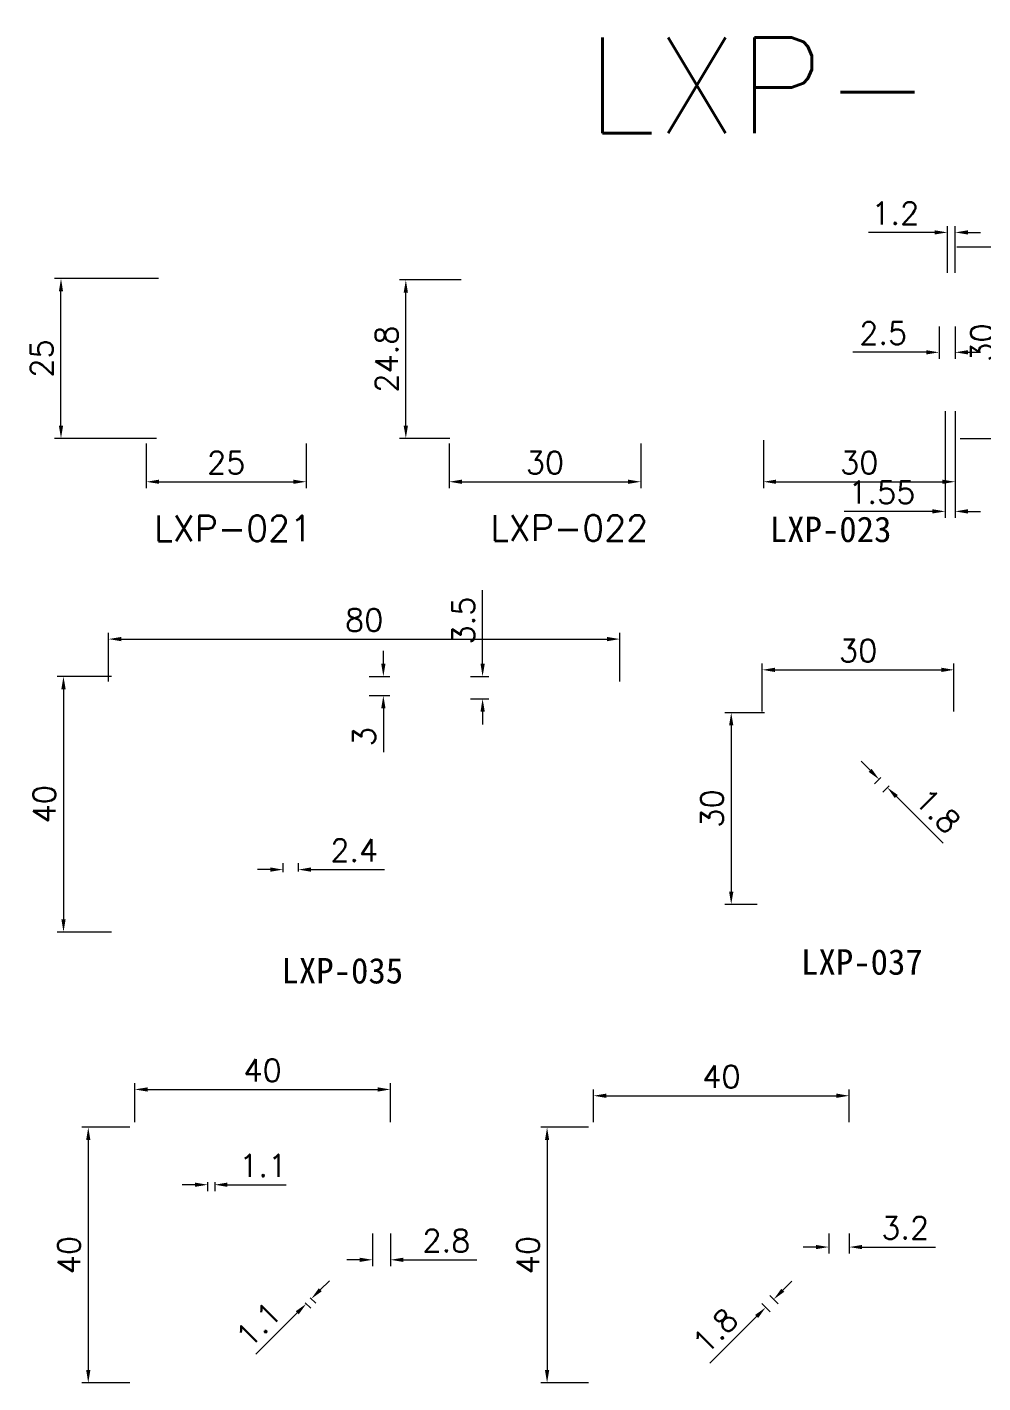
# Model space of a CAD drawing. Header units: millimetres. Extents: x 667 to 3290, y 428 to 2286.
# Drawn here: x 676.6 to 826.2, y 2073.5 to 2285.7 of the extents above; entities that cross this region are included whole.
import ezdxf

# ---------------------------------------------------------------- set-up
doc = ezdxf.new("R2010")
doc.units = ezdxf.units.MM
doc.layers.add('细实线', color=130, linetype='Continuous', lineweight=0)
doc.styles.get("Standard").update_dxf_attribs({"font": 'txt', "bigfont": 'gbcbig.shx'})
doc.styles.add('数字', font='simhei.ttf', dxfattribs={"height": 3})
doc.dimstyles.new('1', dxfattribs={"dimtxt": 3.5, "dimasz": 2, "dimexe": 1, "dimexo": 0.8, "dimgap": 1.25, "dimtad": 1, "dimdsep": 46, "dimtxsty": 'Standard', "dimcen": 0, "dimclrd": 1, "dimclre": 3, "dimadec": 0, "dimazin": 0, "dimtfac": 1, "dimtofl": 0, "dimtmove": 0, "dimatfit": 3, "dimfxl": 1, "dimlwd": 9, "dimlwe": 9, "dimarcsym": 0})

# ---------------------------------------------------------------- blocks, each defined once
blk = doc.blocks.new('*D799')
at = {"color": 3, "lineweight": 9, "transparency": 16777216}
for p, q in [((695.28, 2220.51), (695.28, 2213.52)), ((720.28, 2220.51), (720.28, 2213.52))]:
    blk.add_line(p, q, dxfattribs=at)
at = {"color": 1, "lineweight": 9, "transparency": 16777216}
blk.add_line((697.28, 2214.52), (718.28, 2214.52), dxfattribs=at)
at = {"color": 1, "transparency": 16777216}
for points in [[(697.28, 2214.85), (697.28, 2214.19), (695.28, 2214.52)], [(718.28, 2214.85), (718.28, 2214.19), (720.28, 2214.52)]]:
    blk.add_solid(points, dxfattribs=at)
at = {"layer": 'DEFPOINTS', "color": 0, "transparency": 16777216}
for p in [(695.28, 2221.31), (720.28, 2221.31), (720.28, 2214.52)]:
    blk.add_point(p, dxfattribs=at)
at = {"color": 0, "transparency": 16777216, "insert": (707.78, 2217.52), "char_height": 3.5, "attachment_point": 5}
blk.add_mtext('25', dxfattribs=at)
blk = doc.blocks.new('*D800')
at = {"color": 3, "lineweight": 9, "transparency": 16777216}
for p, q in [((697.18, 2246.31), (680.93, 2246.31)), ((696.89, 2221.31), (680.93, 2221.31))]:
    blk.add_line(p, q, dxfattribs=at)
at = {"color": 1, "lineweight": 9, "transparency": 16777216}
blk.add_line((681.93, 2223.31), (681.93, 2244.31), dxfattribs=at)
at = {"color": 1, "transparency": 16777216}
for points in [[(681.6, 2244.31), (682.26, 2244.31), (681.93, 2246.31)], [(681.6, 2223.31), (682.26, 2223.31), (681.93, 2221.31)]]:
    blk.add_solid(points, dxfattribs=at)
at = {"layer": 'DEFPOINTS', "color": 0, "transparency": 16777216}
for p in [(681.93, 2246.31), (697.98, 2246.31), (697.69, 2221.31)]:
    blk.add_point(p, dxfattribs=at)
at = {"color": 0, "transparency": 16777216, "insert": (678.93, 2233.81), "char_height": 3.5, "attachment_point": 5, "rotation": 90}
blk.add_mtext('25', dxfattribs=at)
blk = doc.blocks.new('*D981')
at = {"color": 3, "lineweight": 9, "transparency": 16777216}
for p, q in [((742.66, 2220.51), (742.66, 2213.52)), ((772.66, 2220.51), (772.66, 2213.52))]:
    blk.add_line(p, q, dxfattribs=at)
at = {"color": 1, "lineweight": 9, "transparency": 16777216}
blk.add_line((744.66, 2214.52), (770.66, 2214.52), dxfattribs=at)
at = {"color": 1, "transparency": 16777216}
for points in [[(744.66, 2214.85), (744.66, 2214.19), (742.66, 2214.52)], [(770.66, 2214.85), (770.66, 2214.19), (772.66, 2214.52)]]:
    blk.add_solid(points, dxfattribs=at)
at = {"layer": 'DEFPOINTS', "color": 0, "transparency": 16777216}
for p in [(742.66, 2221.31), (772.66, 2221.31), (772.66, 2214.52)]:
    blk.add_point(p, dxfattribs=at)
at = {"color": 0, "transparency": 16777216, "insert": (757.66, 2217.52), "char_height": 3.5, "attachment_point": 5}
blk.add_mtext('30', dxfattribs=at)
blk = doc.blocks.new('*D982')
at = {"color": 3, "lineweight": 9, "transparency": 16777216}
for p, q in [((744.56, 2246.11), (734.89, 2246.11)), ((742.78, 2221.31), (734.89, 2221.31))]:
    blk.add_line(p, q, dxfattribs=at)
at = {"color": 1, "lineweight": 9, "transparency": 16777216}
blk.add_line((735.89, 2223.31), (735.89, 2244.11), dxfattribs=at)
at = {"color": 1, "transparency": 16777216}
for points in [[(735.55, 2244.11), (736.22, 2244.11), (735.89, 2246.11)], [(735.55, 2223.31), (736.22, 2223.31), (735.89, 2221.31)]]:
    blk.add_solid(points, dxfattribs=at)
at = {"layer": 'DEFPOINTS', "color": 0, "transparency": 16777216}
for p in [(735.89, 2246.11), (745.36, 2246.11), (743.58, 2221.31)]:
    blk.add_point(p, dxfattribs=at)
at = {"color": 0, "transparency": 16777216, "insert": (732.89, 2233.71), "char_height": 3.5, "attachment_point": 5, "rotation": 90}
blk.add_mtext('24.8', dxfattribs=at)
blk = doc.blocks.new('*D983')
at = {"color": 3, "lineweight": 9, "transparency": 16777216}
for p, q in [((791.83, 2221.01), (791.83, 2213.52)), ((821.83, 2220.51), (821.83, 2213.52))]:
    blk.add_line(p, q, dxfattribs=at)
at = {"color": 1, "lineweight": 9, "transparency": 16777216}
blk.add_line((793.83, 2214.52), (819.83, 2214.52), dxfattribs=at)
at = {"color": 1, "transparency": 16777216}
for points in [[(793.83, 2214.85), (793.83, 2214.19), (791.83, 2214.52)], [(819.83, 2214.85), (819.83, 2214.19), (821.83, 2214.52)]]:
    blk.add_solid(points, dxfattribs=at)
at = {"layer": 'DEFPOINTS', "color": 0, "transparency": 16777216}
for p in [(791.83, 2221.81), (821.83, 2221.31), (821.83, 2214.52)]:
    blk.add_point(p, dxfattribs=at)
at = {"color": 0, "transparency": 16777216, "insert": (806.83, 2217.52), "char_height": 3.5, "attachment_point": 5}
blk.add_mtext('30', dxfattribs=at)
blk = doc.blocks.new('*D984')
at = {"color": 3, "lineweight": 9, "transparency": 16777216}
for p, q in [((822.13, 2251.31), (830.03, 2251.31)), ((822.63, 2221.31), (830.03, 2221.31))]:
    blk.add_line(p, q, dxfattribs=at)
at = {"color": 1, "lineweight": 9, "transparency": 16777216}
blk.add_line((829.03, 2223.31), (829.03, 2249.31), dxfattribs=at)
at = {"color": 1, "transparency": 16777216}
for points in [[(828.7, 2249.31), (829.37, 2249.31), (829.03, 2251.31)], [(828.7, 2223.31), (829.37, 2223.31), (829.03, 2221.31)]]:
    blk.add_solid(points, dxfattribs=at)
at = {"layer": 'DEFPOINTS', "color": 0, "transparency": 16777216}
for p in [(821.33, 2251.31), (829.03, 2251.31), (821.83, 2221.31)]:
    blk.add_point(p, dxfattribs=at)
at = {"color": 0, "transparency": 16777216, "insert": (826.03, 2236.31), "char_height": 3.5, "attachment_point": 5, "rotation": 90}
blk.add_mtext('30', dxfattribs=at)
blk = doc.blocks.new('*D988')
at = {"color": 3, "lineweight": 9, "transparency": 16777216}
for p, q in [((689.37, 2183.25), (689.37, 2190.89)), ((769.37, 2183.25), (769.37, 2190.89))]:
    blk.add_line(p, q, dxfattribs=at)
at = {"color": 1, "lineweight": 9, "transparency": 16777216}
blk.add_line((691.37, 2189.89), (767.37, 2189.89), dxfattribs=at)
at = {"color": 1, "transparency": 16777216}
for points in [[(691.37, 2190.23), (691.37, 2189.56), (689.37, 2189.89)], [(767.37, 2190.23), (767.37, 2189.56), (769.37, 2189.89)]]:
    blk.add_solid(points, dxfattribs=at)
at = {"layer": 'DEFPOINTS', "color": 0, "transparency": 16777216}
for p in [(769.37, 2189.89), (689.37, 2182.45), (769.37, 2182.45)]:
    blk.add_point(p, dxfattribs=at)
at = {"color": 0, "transparency": 16777216, "insert": (729.37, 2192.89), "char_height": 3.5, "attachment_point": 5}
blk.add_mtext('80', dxfattribs=at)
blk = doc.blocks.new('*D989')
at = {"color": 3, "lineweight": 9, "transparency": 16777216}
for p, q in [((689.85, 2184.04), (681.32, 2184.04)), ((689.85, 2144.04), (681.32, 2144.04))]:
    blk.add_line(p, q, dxfattribs=at)
at = {"color": 1, "lineweight": 9, "transparency": 16777216}
blk.add_line((682.32, 2182.04), (682.32, 2146.04), dxfattribs=at)
at = {"color": 1, "transparency": 16777216}
for points in [[(681.99, 2182.04), (682.66, 2182.04), (682.32, 2184.04)], [(681.99, 2146.04), (682.66, 2146.04), (682.32, 2144.04)]]:
    blk.add_solid(points, dxfattribs=at)
at = {"layer": 'DEFPOINTS', "color": 0, "transparency": 16777216}
for p in [(690.65, 2184.04), (682.32, 2144.04), (690.65, 2144.04)]:
    blk.add_point(p, dxfattribs=at)
at = {"color": 0, "transparency": 16777216, "insert": (679.32, 2164.04), "char_height": 3.5, "attachment_point": 5, "rotation": 90}
blk.add_mtext('40', dxfattribs=at)
blk = doc.blocks.new('*D990')
at = {"color": 3, "lineweight": 9, "transparency": 16777216}
for p, q in [((791.66, 2178.58), (791.66, 2186.08)), ((821.66, 2178.58), (821.66, 2186.08))]:
    blk.add_line(p, q, dxfattribs=at)
at = {"color": 1, "lineweight": 9, "transparency": 16777216}
blk.add_line((793.66, 2185.08), (819.66, 2185.08), dxfattribs=at)
at = {"color": 1, "transparency": 16777216}
for points in [[(793.66, 2185.41), (793.66, 2184.74), (791.66, 2185.08)], [(819.66, 2185.41), (819.66, 2184.74), (821.66, 2185.08)]]:
    blk.add_solid(points, dxfattribs=at)
at = {"layer": 'DEFPOINTS', "color": 0, "transparency": 16777216}
for p in [(821.66, 2185.08), (791.66, 2177.78), (821.66, 2177.78)]:
    blk.add_point(p, dxfattribs=at)
at = {"color": 0, "transparency": 16777216, "insert": (806.66, 2188.08), "char_height": 3.5, "attachment_point": 5}
blk.add_mtext('30', dxfattribs=at)
blk = doc.blocks.new('*D991')
at = {"color": 3, "lineweight": 9, "transparency": 16777216}
for p, q in [((792.02, 2178.37), (785.8, 2178.37)), ((790.86, 2148.37), (785.8, 2148.37))]:
    blk.add_line(p, q, dxfattribs=at)
at = {"color": 1, "lineweight": 9, "transparency": 16777216}
blk.add_line((786.8, 2176.37), (786.8, 2150.37), dxfattribs=at)
at = {"color": 1, "transparency": 16777216}
for points in [[(786.47, 2176.37), (787.14, 2176.37), (786.8, 2178.37)], [(786.47, 2150.37), (787.14, 2150.37), (786.8, 2148.37)]]:
    blk.add_solid(points, dxfattribs=at)
at = {"layer": 'DEFPOINTS', "color": 0, "transparency": 16777216}
for p in [(792.82, 2178.37), (786.8, 2148.37), (791.66, 2148.37)]:
    blk.add_point(p, dxfattribs=at)
at = {"color": 0, "transparency": 16777216, "insert": (783.8, 2163.37), "char_height": 3.5, "attachment_point": 5, "rotation": 90}
blk.add_mtext('30', dxfattribs=at)
blk = doc.blocks.new('*D993')
at = {"color": 3, "lineweight": 9, "transparency": 16777216}
for p, q in [((693.48, 2114.27), (693.48, 2120.4)), ((733.48, 2114.27), (733.48, 2120.4))]:
    blk.add_line(p, q, dxfattribs=at)
at = {"color": 1, "lineweight": 9, "transparency": 16777216}
blk.add_line((695.48, 2119.4), (731.48, 2119.4), dxfattribs=at)
at = {"color": 1, "transparency": 16777216}
for points in [[(695.48, 2119.73), (695.48, 2119.06), (693.48, 2119.4)], [(731.48, 2119.73), (731.48, 2119.06), (733.48, 2119.4)]]:
    blk.add_solid(points, dxfattribs=at)
at = {"layer": 'DEFPOINTS', "color": 0, "transparency": 16777216}
for p in [(733.48, 2119.4), (693.48, 2113.47), (733.48, 2113.47)]:
    blk.add_point(p, dxfattribs=at)
at = {"color": 0, "transparency": 16777216, "insert": (713.48, 2122.4), "char_height": 3.5, "attachment_point": 5}
blk.add_mtext('40', dxfattribs=at)
blk = doc.blocks.new('*D994')
at = {"color": 3, "lineweight": 9, "transparency": 16777216}
for p, q in [((692.68, 2113.47), (685.2, 2113.47)), ((692.68, 2073.47), (685.2, 2073.47))]:
    blk.add_line(p, q, dxfattribs=at)
at = {"color": 1, "lineweight": 9, "transparency": 16777216}
blk.add_line((686.2, 2111.47), (686.2, 2075.47), dxfattribs=at)
at = {"color": 1, "transparency": 16777216}
for points in [[(685.87, 2111.47), (686.53, 2111.47), (686.2, 2113.47)], [(685.87, 2075.47), (686.53, 2075.47), (686.2, 2073.47)]]:
    blk.add_solid(points, dxfattribs=at)
at = {"layer": 'DEFPOINTS', "color": 0, "transparency": 16777216}
for p in [(693.48, 2113.47), (686.2, 2073.47), (693.48, 2073.47)]:
    blk.add_point(p, dxfattribs=at)
at = {"color": 0, "transparency": 16777216, "insert": (683.2, 2093.47), "char_height": 3.5, "attachment_point": 5, "rotation": 90}
blk.add_mtext('40', dxfattribs=at)
blk = doc.blocks.new('*D802')
at = {"color": 3, "lineweight": 9, "transparency": 16777216}
for p, q in [((765.27, 2114.27), (765.27, 2119.41)), ((805.27, 2114.27), (805.27, 2119.41))]:
    blk.add_line(p, q, dxfattribs=at)
at = {"color": 1, "lineweight": 9, "transparency": 16777216}
blk.add_line((767.27, 2118.41), (803.27, 2118.41), dxfattribs=at)
at = {"color": 1, "transparency": 16777216}
for points in [[(767.27, 2118.75), (767.27, 2118.08), (765.27, 2118.41)], [(803.27, 2118.75), (803.27, 2118.08), (805.27, 2118.41)]]:
    blk.add_solid(points, dxfattribs=at)
at = {"layer": 'DEFPOINTS', "color": 0, "transparency": 16777216}
for p in [(805.27, 2118.41), (765.27, 2113.47), (805.27, 2113.47)]:
    blk.add_point(p, dxfattribs=at)
at = {"color": 0, "transparency": 16777216, "insert": (785.27, 2121.41), "char_height": 3.5, "attachment_point": 5}
blk.add_mtext('40', dxfattribs=at)
blk = doc.blocks.new('*D803')
at = {"color": 3, "lineweight": 9, "transparency": 16777216}
for p, q in [((764.47, 2113.47), (756.99, 2113.47)), ((764.47, 2073.47), (756.99, 2073.47))]:
    blk.add_line(p, q, dxfattribs=at)
at = {"color": 1, "lineweight": 9, "transparency": 16777216}
blk.add_line((757.99, 2111.47), (757.99, 2075.47), dxfattribs=at)
at = {"color": 1, "transparency": 16777216}
for points in [[(757.66, 2111.47), (758.32, 2111.47), (757.99, 2113.47)], [(757.66, 2075.47), (758.32, 2075.47), (757.99, 2073.47)]]:
    blk.add_solid(points, dxfattribs=at)
at = {"layer": 'DEFPOINTS', "color": 0, "transparency": 16777216}
for p in [(765.27, 2113.47), (757.99, 2073.47), (765.27, 2073.47)]:
    blk.add_point(p, dxfattribs=at)
at = {"color": 0, "transparency": 16777216, "insert": (754.99, 2093.47), "char_height": 3.5, "attachment_point": 5, "rotation": 90}
blk.add_mtext('40', dxfattribs=at)
blk = doc.blocks.new('*D995')
at = {"color": 3, "lineweight": 9, "transparency": 16777216}
for p, q in [((802.07, 2096.87), (802.07, 2093.73)), ((805.27, 2096.87), (805.27, 2093.73))]:
    blk.add_line(p, q, dxfattribs=at)
at = {"color": 1, "lineweight": 9, "transparency": 16777216}
for p, q in [((800.07, 2094.73), (798.07, 2094.73)), ((807.27, 2094.73), (818.77, 2094.73))]:
    blk.add_line(p, q, dxfattribs=at)
at = {"color": 1, "transparency": 16777216}
for points in [[(800.07, 2095.06), (800.07, 2094.4), (802.07, 2094.73)], [(807.27, 2095.06), (807.27, 2094.4), (805.27, 2094.73)]]:
    blk.add_solid(points, dxfattribs=at)
at = {"layer": 'DEFPOINTS', "color": 0, "transparency": 16777216}
for p in [(802.07, 2097.67), (805.27, 2097.67), (805.27, 2094.73)]:
    blk.add_point(p, dxfattribs=at)
at = {"color": 0, "transparency": 16777216, "insert": (814.02, 2097.73), "char_height": 3.5, "attachment_point": 5}
blk.add_mtext('3.2', dxfattribs=at)
blk = doc.blocks.new('*D1035')
at = {"color": 3, "lineweight": 9, "transparency": 16777216}
for p, q in [((820.63, 2247.23), (820.63, 2254.55)), ((821.83, 2247.24), (821.83, 2254.55))]:
    blk.add_line(p, q, dxfattribs=at)
at = {"color": 1, "lineweight": 9, "transparency": 16777216}
for p, q in [((818.63, 2253.55), (808.3, 2253.55)), ((823.83, 2253.55), (825.83, 2253.55))]:
    blk.add_line(p, q, dxfattribs=at)
at = {"color": 1, "transparency": 16777216}
for points in [[(818.63, 2253.88), (818.63, 2253.22), (820.63, 2253.55)], [(823.83, 2253.88), (823.83, 2253.22), (821.83, 2253.55)]]:
    blk.add_solid(points, dxfattribs=at)
at = {"layer": 'DEFPOINTS', "color": 0, "transparency": 16777216}
for p in [(820.63, 2253.55), (820.63, 2246.43), (821.83, 2246.44)]:
    blk.add_point(p, dxfattribs=at)
at = {"color": 0, "transparency": 16777216, "insert": (812.47, 2256.55), "char_height": 3.5, "attachment_point": 5}
blk.add_mtext('1.2', dxfattribs=at)
blk = doc.blocks.new('*D1036')
at = {"color": 3, "lineweight": 9, "transparency": 16777216}
for p, q in [((819.33, 2238.81), (819.33, 2233.78)), ((821.83, 2238.81), (821.83, 2233.78))]:
    blk.add_line(p, q, dxfattribs=at)
at = {"color": 1, "lineweight": 9, "transparency": 16777216}
for p, q in [((817.33, 2234.78), (805.83, 2234.78)), ((823.83, 2234.78), (825.83, 2234.78))]:
    blk.add_line(p, q, dxfattribs=at)
at = {"color": 1, "transparency": 16777216}
for points in [[(817.33, 2235.11), (817.33, 2234.45), (819.33, 2234.78)], [(823.83, 2235.11), (823.83, 2234.45), (821.83, 2234.78)]]:
    blk.add_solid(points, dxfattribs=at)
at = {"layer": 'DEFPOINTS', "color": 0, "transparency": 16777216}
for p in [(819.33, 2239.61), (821.83, 2239.61), (819.33, 2234.78)]:
    blk.add_point(p, dxfattribs=at)
at = {"color": 0, "transparency": 16777216, "insert": (810.58, 2237.78), "char_height": 3.5, "attachment_point": 5}
blk.add_mtext('2.5', dxfattribs=at)
blk = doc.blocks.new('*D1038')
at = {"color": 1, "lineweight": 9, "transparency": 16777216}
for p, q in [((732.37, 2186.04), (732.37, 2188.04)), ((732.37, 2179.04), (732.37, 2172.21))]:
    blk.add_line(p, q, dxfattribs=at)
at = {"color": 3, "lineweight": 9, "transparency": 16777216}
for p, q in [((730.17, 2184.04), (733.37, 2184.04)), ((730.17, 2181.04), (733.37, 2181.04))]:
    blk.add_line(p, q, dxfattribs=at)
at = {"color": 1, "transparency": 16777216}
for points in [[(732.04, 2186.04), (732.71, 2186.04), (732.37, 2184.04)], [(732.04, 2179.04), (732.71, 2179.04), (732.37, 2181.04)]]:
    blk.add_solid(points, dxfattribs=at)
at = {"layer": 'DEFPOINTS', "color": 0, "transparency": 16777216}
for p in [(729.37, 2184.04), (729.37, 2181.04), (732.37, 2181.04)]:
    blk.add_point(p, dxfattribs=at)
at = {"color": 0, "transparency": 16777216, "insert": (729.37, 2174.62), "char_height": 3.5, "attachment_point": 5, "rotation": 90}
blk.add_mtext('3', dxfattribs=at)
blk = doc.blocks.new('*D1039')
at = {"color": 1, "lineweight": 9, "transparency": 16777216}
for p, q in [((747.9, 2186.04), (747.9, 2197.54)), ((747.9, 2178.54), (747.9, 2176.54))]:
    blk.add_line(p, q, dxfattribs=at)
at = {"color": 3, "lineweight": 9, "transparency": 16777216}
for p, q in [((746.02, 2184.04), (748.9, 2184.04)), ((746.02, 2180.54), (748.9, 2180.54))]:
    blk.add_line(p, q, dxfattribs=at)
at = {"color": 1, "transparency": 16777216}
for points in [[(747.57, 2186.04), (748.24, 2186.04), (747.9, 2184.04)], [(747.57, 2178.54), (748.24, 2178.54), (747.9, 2180.54)]]:
    blk.add_solid(points, dxfattribs=at)
at = {"layer": 'DEFPOINTS', "color": 0, "transparency": 16777216}
for p in [(745.22, 2184.04), (745.22, 2180.54), (747.9, 2180.54)]:
    blk.add_point(p, dxfattribs=at)
at = {"color": 0, "transparency": 16777216, "insert": (744.9, 2192.79), "char_height": 3.5, "attachment_point": 5, "rotation": 90}
blk.add_mtext('3.5', dxfattribs=at)
blk = doc.blocks.new('*D1040')
at = {"color": 3, "lineweight": 9, "transparency": 16777216}
for p, q in [((716.67, 2153.41), (716.67, 2154.81)), ((719.07, 2153.5), (719.07, 2154.81))]:
    blk.add_line(p, q, dxfattribs=at)
at = {"color": 1, "lineweight": 9, "transparency": 16777216}
for p, q in [((714.67, 2153.81), (712.67, 2153.81)), ((721.07, 2153.81), (732.57, 2153.81))]:
    blk.add_line(p, q, dxfattribs=at)
at = {"color": 1, "transparency": 16777216}
for points in [[(714.67, 2154.15), (714.67, 2153.48), (716.67, 2153.81)], [(721.07, 2154.15), (721.07, 2153.48), (719.07, 2153.81)]]:
    blk.add_solid(points, dxfattribs=at)
at = {"layer": 'DEFPOINTS', "color": 0, "transparency": 16777216}
for p in [(716.67, 2152.61), (719.07, 2153.81), (719.07, 2152.7)]:
    blk.add_point(p, dxfattribs=at)
at = {"color": 0, "transparency": 16777216, "insert": (727.82, 2156.81), "char_height": 3.5, "attachment_point": 5}
blk.add_mtext('2.4', dxfattribs=at)
blk = doc.blocks.new('*D1041')
at = {"color": 1, "lineweight": 9, "transparency": 16777216}
for p, q in [((808.54, 2169.35), (807.12, 2170.76)), ((812.64, 2165.25), (819.94, 2157.94))]:
    blk.add_line(p, q, dxfattribs=at)
at = {"color": 3, "lineweight": 9, "transparency": 16777216}
for p, q in [((810.23, 2168.22), (809.24, 2167.23)), ((811.5, 2166.94), (810.52, 2165.95))]:
    blk.add_line(p, q, dxfattribs=at)
at = {"color": 1, "transparency": 16777216}
for points in [[(808.77, 2169.58), (808.3, 2169.11), (809.95, 2167.93)], [(812.87, 2165.48), (812.4, 2165.01), (811.22, 2166.66)]]:
    blk.add_solid(points, dxfattribs=at)
at = {"layer": 'DEFPOINTS', "color": 0, "transparency": 16777216}
for p in [(810.8, 2168.78), (812.07, 2167.51), (811.22, 2166.66)]:
    blk.add_point(p, dxfattribs=at)
at = {"color": 0, "transparency": 16777216, "insert": (819.12, 2163.01), "char_height": 3.5, "attachment_point": 5, "rotation": 315}
blk.add_mtext('1.8', dxfattribs=at)
blk = doc.blocks.new('*D1046')
at = {"color": 1, "lineweight": 9, "transparency": 16777216}
for p, q in [((702.88, 2104.49), (700.88, 2104.49)), ((707.98, 2104.49), (717.14, 2104.49))]:
    blk.add_line(p, q, dxfattribs=at)
at = {"color": 3, "lineweight": 9, "transparency": 16777216}
for p, q in [((704.88, 2104.87), (704.88, 2103.49)), ((705.98, 2104.87), (705.98, 2103.49))]:
    blk.add_line(p, q, dxfattribs=at)
at = {"color": 1, "transparency": 16777216}
for points in [[(702.88, 2104.82), (702.88, 2104.15), (704.88, 2104.49)], [(707.98, 2104.82), (707.98, 2104.15), (705.98, 2104.49)]]:
    blk.add_solid(points, dxfattribs=at)
at = {"layer": 'DEFPOINTS', "color": 0, "transparency": 16777216}
for p in [(704.88, 2105.67), (705.98, 2105.67), (705.98, 2104.49)]:
    blk.add_point(p, dxfattribs=at)
at = {"color": 0, "transparency": 16777216, "insert": (713.56, 2107.49), "char_height": 3.5, "attachment_point": 5}
blk.add_mtext('1.1', dxfattribs=at)
blk = doc.blocks.new('*D1047')
at = {"color": 3, "lineweight": 9, "transparency": 16777216}
for p, q in [((730.68, 2096.87), (730.68, 2091.73)), ((733.48, 2096.87), (733.48, 2091.73))]:
    blk.add_line(p, q, dxfattribs=at)
at = {"color": 1, "lineweight": 9, "transparency": 16777216}
for p, q in [((728.68, 2092.73), (726.68, 2092.73)), ((735.48, 2092.73), (746.98, 2092.73))]:
    blk.add_line(p, q, dxfattribs=at)
at = {"color": 1, "transparency": 16777216}
for points in [[(728.68, 2093.06), (728.68, 2092.4), (730.68, 2092.73)], [(735.48, 2093.06), (735.48, 2092.4), (733.48, 2092.73)]]:
    blk.add_solid(points, dxfattribs=at)
at = {"layer": 'DEFPOINTS', "color": 0, "transparency": 16777216}
for p in [(730.68, 2097.67), (733.48, 2097.67), (733.48, 2092.73)]:
    blk.add_point(p, dxfattribs=at)
at = {"color": 0, "transparency": 16777216, "insert": (742.23, 2095.73), "char_height": 3.5, "attachment_point": 5}
blk.add_mtext('2.8', dxfattribs=at)
blk = doc.blocks.new('*D1048')
at = {"color": 1, "lineweight": 9, "transparency": 16777216}
for p, q in [((722.5, 2088.05), (723.92, 2089.46)), ((718.9, 2084.44), (712.42, 2077.96))]:
    blk.add_line(p, q, dxfattribs=at)
at = {"color": 3, "lineweight": 9, "transparency": 16777216}
for p, q in [((720.93, 2086.79), (721.8, 2085.93)), ((720.15, 2086.01), (721.02, 2085.15))]:
    blk.add_line(p, q, dxfattribs=at)
at = {"color": 1, "transparency": 16777216}
for points in [[(722.27, 2088.28), (722.74, 2087.81), (721.09, 2086.63)], [(718.66, 2084.68), (719.13, 2084.2), (720.31, 2085.85)]]:
    blk.add_solid(points, dxfattribs=at)
at = {"layer": 'DEFPOINTS', "color": 0, "transparency": 16777216}
for p in [(719.59, 2086.58), (720.37, 2087.36), (720.31, 2085.85)]:
    blk.add_point(p, dxfattribs=at)
at = {"color": 0, "transparency": 16777216, "insert": (712.83, 2082.61), "char_height": 3.5, "attachment_point": 5, "rotation": 45}
blk.add_mtext('1.1', dxfattribs=at)
blk = doc.blocks.new('*D1049')
at = {"color": 1, "lineweight": 9, "transparency": 16777216}
for p, q in [((794.87, 2087.96), (796.29, 2089.38)), ((790.77, 2083.86), (783.47, 2076.55))]:
    blk.add_line(p, q, dxfattribs=at)
at = {"color": 3, "lineweight": 9, "transparency": 16777216}
for p, q in [((792.87, 2087.14), (794.17, 2085.84)), ((791.6, 2085.87), (792.89, 2084.57))]:
    blk.add_line(p, q, dxfattribs=at)
at = {"color": 1, "transparency": 16777216}
for points in [[(794.64, 2088.2), (795.11, 2087.73), (793.46, 2086.55)], [(790.54, 2084.1), (791.01, 2083.62), (792.19, 2085.27)]]:
    blk.add_solid(points, dxfattribs=at)
at = {"layer": 'DEFPOINTS', "color": 0, "transparency": 16777216}
for p in [(791.03, 2086.43), (792.3, 2087.7), (792.19, 2085.27)]:
    blk.add_point(p, dxfattribs=at)
at = {"color": 0, "transparency": 16777216, "insert": (784.29, 2081.62), "char_height": 3.5, "attachment_point": 5, "rotation": 45}
blk.add_mtext('1.8', dxfattribs=at)
blk = doc.blocks.new('*D1089')
at = {"color": 3, "lineweight": 9, "transparency": 16777216}
for p, q in [((820.28, 2225.56), (820.28, 2208.88)), ((821.83, 2225.56), (821.83, 2208.88))]:
    blk.add_line(p, q, dxfattribs=at)
at = {"color": 1, "lineweight": 9, "transparency": 16777216}
for p, q in [((818.28, 2209.88), (804.45, 2209.88)), ((823.83, 2209.88), (825.83, 2209.88))]:
    blk.add_line(p, q, dxfattribs=at)
at = {"color": 1, "transparency": 16777216}
for points in [[(818.28, 2210.22), (818.28, 2209.55), (820.28, 2209.88)], [(823.83, 2210.22), (823.83, 2209.55), (821.83, 2209.88)]]:
    blk.add_solid(points, dxfattribs=at)
at = {"layer": 'DEFPOINTS', "color": 0, "transparency": 16777216}
for p in [(820.28, 2226.36), (821.83, 2226.36), (820.28, 2209.88)]:
    blk.add_point(p, dxfattribs=at)
at = {"color": 0, "transparency": 16777216, "insert": (810.37, 2212.88), "char_height": 3.5, "attachment_point": 5}
blk.add_mtext('1.55', dxfattribs=at)

msp = doc.modelspace()

# ---------------------------------------------------------------- texts
at = {"attachment_point": 1}
for s, insert, char_height, width in [('LXP- 简图', (764.066, 2284.071), 15, 526.38668), ('LXP-021', (696.509, 2209.228), 4, 15.25314), ('LXP-022', (749.108, 2209.267), 4, 15.25314)]:
    msp.add_mtext(s, dxfattribs=dict(at, insert=insert, char_height=char_height, width=width))
at = {"layer": '细实线', "char_height": 4, "width": 27.42667, "attachment_point": 1, "style": '数字'}
for s, insert in [('{\\fSimSun|b0|i0|c134|p2;LXP-023}', (792.828, 2209.076)), ('{\\fSimSun|b0|i0|c134|p2;LXP-037}', (797.729, 2141.355)), ('{\\fSimSun|b0|i0|c134|p2;LXP-035}', (716.424, 2139.985))]:
    msp.add_mtext(s, dxfattribs=dict(at, insert=insert))

# ---------------------------------------------------------------- dimensions: what is measured, and where the dimension line sits
for base, p1, p2, picture, middle in [((820.634, 2253.549), (821.834, 2246.438), (820.634, 2246.429), '*D1035', (812.467, 2256.549)), ((819.334, 2234.779), (821.834, 2239.614), (819.334, 2239.614), '*D1036', (810.584, 2237.779)), ((720.279, 2214.52), (695.279, 2221.314), (720.279, 2221.314), '*D799', (707.779, 2217.52)), ((719.068, 2153.814), (716.668, 2152.609), (719.068, 2152.698), '*D1040', (727.818, 2156.814)), ((705.978, 2104.487), (704.878, 2105.668), (705.978, 2105.668), '*D1046', (713.561, 2107.487)), ((733.478, 2092.729), (730.678, 2097.667), (733.478, 2097.667), '*D1047', (742.228, 2095.729))]:
    dim = msp.add_linear_dim(base=base, p1=p1, p2=p2, dimstyle='1')
    dim.commit()
    dim.dimension.update_dxf_attribs({"geometry": picture, "text_midpoint": middle})
for base, p1, p2, picture, middle in [((829.035, 2251.314), (821.834, 2221.314), (821.334, 2251.314), '*D984', (826.035, 2236.314)), ((735.886, 2246.114), (743.575, 2221.314), (745.358, 2246.114), '*D982', (732.886, 2233.714)), ((682.322, 2144.039), (690.65, 2184.039), (690.65, 2144.039), '*D989', (679.322, 2164.039)), ((786.805, 2148.37), (792.824, 2178.37), (791.659, 2148.37), '*D991', (783.805, 2163.37)), ((686.199, 2073.467), (693.478, 2113.467), (693.478, 2073.467), '*D994', (683.199, 2093.467)), ((757.989, 2073.467), (765.268, 2113.467), (765.268, 2073.467), '*D803', (754.989, 2093.467))]:
    dim = msp.add_linear_dim(base=base, p1=p1, p2=p2, angle=90, dimstyle='1', override={"dimfxl": 1.25})
    dim.commit()
    dim.dimension.update_dxf_attribs({"geometry": picture, "text_midpoint": middle})
for base, p1, p2, picture, middle in [((681.929, 2246.314), (697.686, 2221.314), (697.979, 2246.314), '*D800', (678.929, 2233.814)), ((732.373, 2181.039), (729.368, 2184.039), (729.368, 2181.039), '*D1038', (729.373, 2174.623))]:
    dim = msp.add_linear_dim(base=base, p1=p1, p2=p2, angle=90, dimstyle='1')
    dim.commit()
    dim.dimension.update_dxf_attribs({"geometry": picture, "text_midpoint": middle})
for base, p1, p2, picture, middle in [((820.284, 2209.884), (821.834, 2226.364), (820.284, 2226.364), '*D1089', (810.367, 2212.884)), ((772.658, 2214.52), (742.658, 2221.314), (772.658, 2221.314), '*D981', (757.658, 2217.52)), ((821.834, 2214.52), (791.834, 2221.814), (821.834, 2221.314), '*D983', (806.834, 2217.52)), ((769.368, 2189.893), (689.368, 2182.453), (769.368, 2182.453), '*D988', (729.368, 2192.893)), ((821.659, 2185.078), (791.659, 2177.782), (821.659, 2177.782), '*D990', (806.659, 2188.078)), ((733.478, 2119.395), (693.478, 2113.467), (733.478, 2113.467), '*D993', (713.478, 2122.395)), ((805.268, 2118.412), (765.268, 2113.467), (805.268, 2113.467), '*D802', (785.268, 2121.412)), ((805.268, 2094.729), (802.068, 2097.667), (805.268, 2097.667), '*D995', (814.018, 2097.729))]:
    dim = msp.add_linear_dim(base=base, p1=p1, p2=p2, dimstyle='1', override={"dimfxl": 1.25})
    dim.commit()
    dim.dimension.update_dxf_attribs({"geometry": picture, "text_midpoint": middle})
dim = msp.add_linear_dim(base=(747.905, 2180.539), p1=(745.218, 2184.039), p2=(745.218, 2180.539), angle=90, dimstyle='1')
dim.commit()
dim.dimension.update_dxf_attribs({"geometry": '*D1039', "text_midpoint": (747.905, 2192.789), "dimtype": 160})
for p1, p2, distance, picture, middle in [((810.797, 2168.782), (812.07, 2167.509), -1.198, '*D1041', (819.119, 2163.009)), ((720.367, 2087.356), (719.589, 2086.578), 1.023, '*D1048', (712.829, 2082.614)), ((792.304, 2087.704), (791.031, 2086.431), 1.635, '*D1049', (784.291, 2081.621))]:
    dim = msp.add_aligned_dim(p1=p1, p2=p2, distance=distance, dimstyle='1')
    dim.commit()
    dim.dimension.update_dxf_attribs({"geometry": picture, "text_midpoint": middle})

doc.saveas('drawing.dxf')
